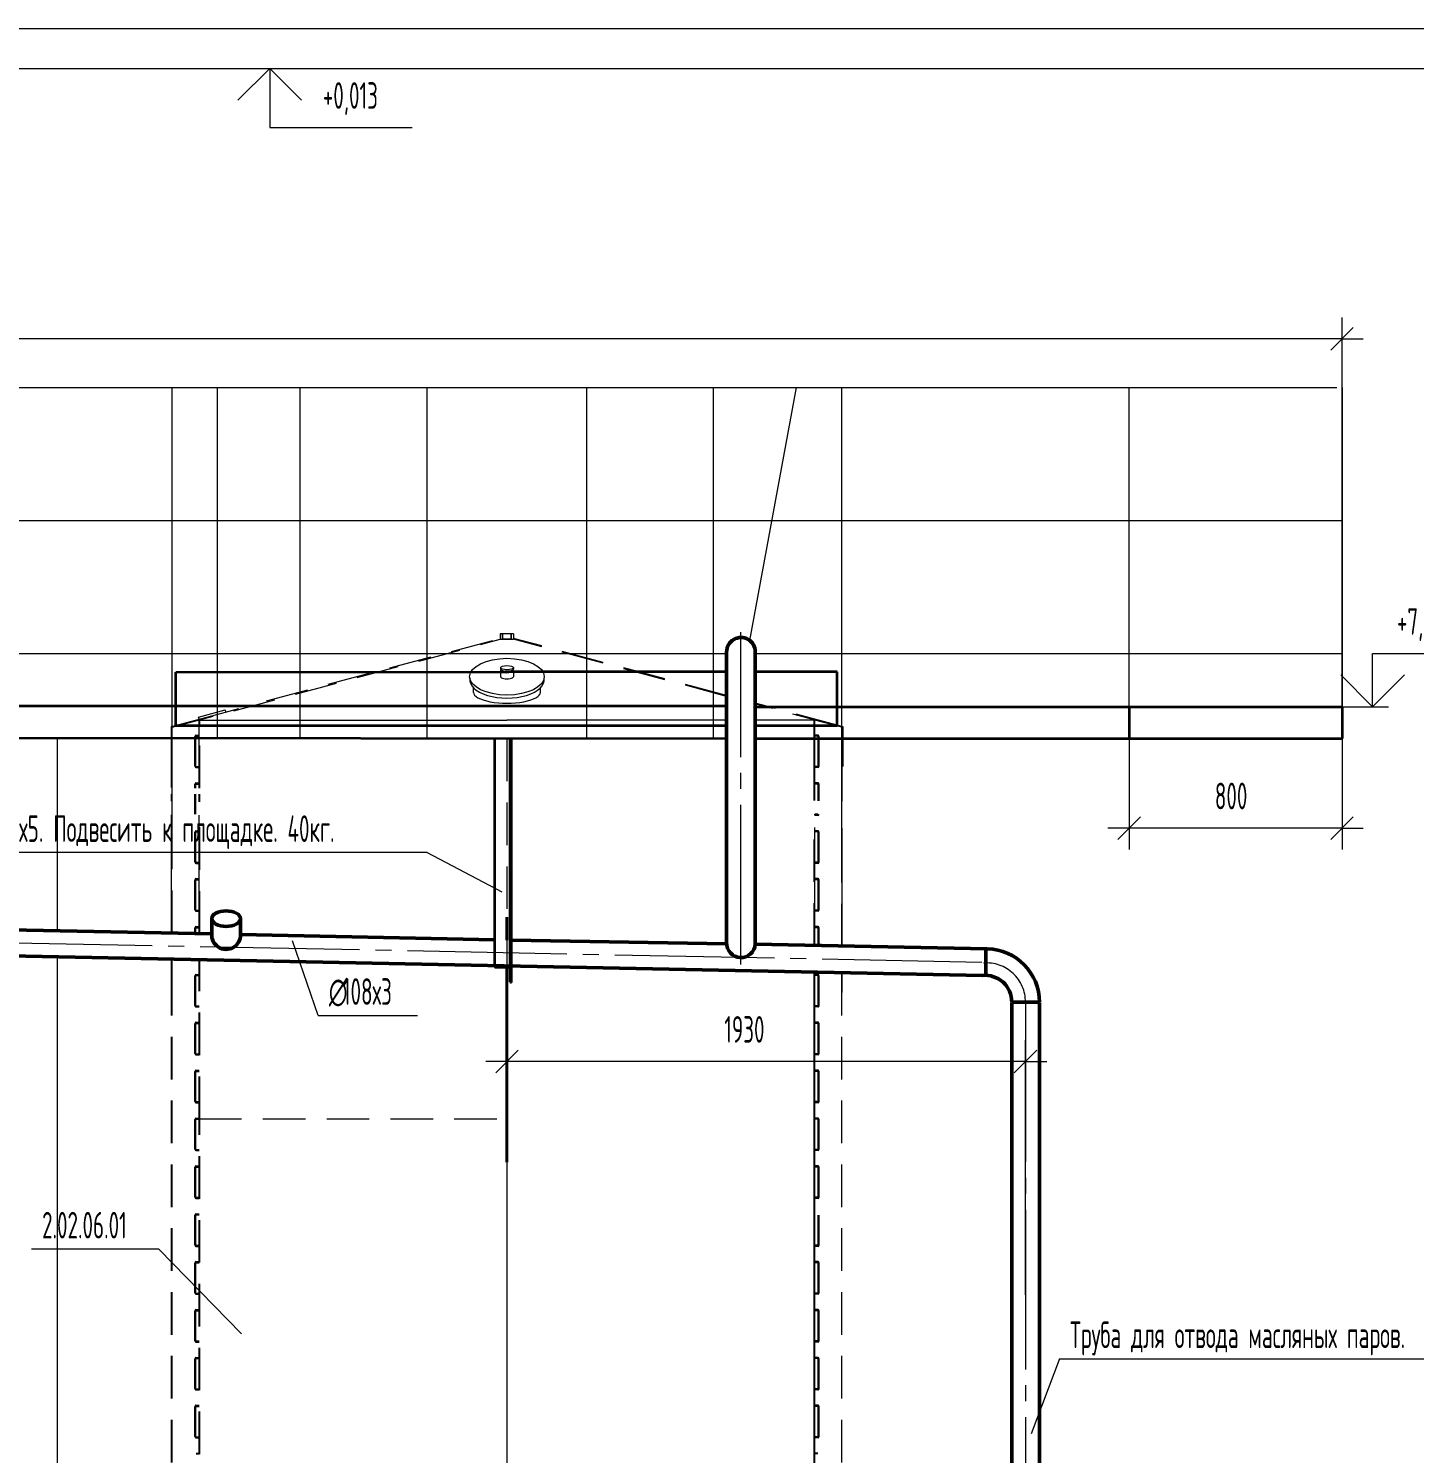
# Model space of a CAD drawing. Header units: millimetres. Extents: x -2281 to 5887, y 0 to 4166.
# Drawn here: x 2782.5 to 2912.8, y 289 to 422.9 of the extents above; entities that cross this region are included whole.
import ezdxf

# ---------------------------------------------------------------- set-up
doc = ezdxf.new("R2010")
doc.units = ezdxf.units.MM
for name, pattern in [('K5LT32777', [0]), ('K5LT32785', [0]), ('K5LT32786', [0]), ('K5LT32879', [0]), ('K5LT32882', [0]), ('K5LT_AXLED', [19.5, 15, -1.5, 1.5, -1.5]), ('K5LT_BASIC', [0]), ('K5LT_DASHED', [6, 4, -2]), ('K5LT_REINFORCED', [0]), ('K5LT_THIN', [0])]:
    doc.linetypes.add(name, pattern=pattern)
doc.layers.add('Системный слой', color=7, linetype='Continuous')
doc.styles.add('KDIMTEXTSTYLE', font='GOST_AU.SHX', dxfattribs={"width": 0.96, "oblique": 15, "height": 5})
doc.styles.add('KTEXTSTYLE', font='GOST_AU.SHX', dxfattribs={"width": 0.96, "height": 5})
doc.dimstyles.new('KDIMSTYLE (0.03)', dxfattribs={"dimtxt": 5, "dimasz": 1, "dimexe": 2, "dimexo": 0, "dimgap": 1, "dimtad": 1, "dimlfac": 40, "dimtxsty": 'KDIMTEXTSTYLE', "dimsah": 1, "dimcen": 0, "dimdle": 1, "dimadec": 0, "dimazin": 0, "dimtfac": 0.667, "dimtmove": 0, "dimatfit": 3, "dimfxl": 1, "dimtvp": 1, "dimtolj": 1, "dimtzin": 0, "dimarcsym": 0})

# ---------------------------------------------------------------- blocks, each defined once
blk = doc.blocks.new('U40')
at = {"layer": 'Системный слой', "color": 134, "linetype": 'K5LT_REINFORCED', "lineweight": 50, "true_color": 0x009696}
for centre, radius, start, end in [((2872.56, 331.39), 5, 0, 88.8439), ((2872.44, 331.39), 2.52, 0.1457, 95.0508)]:
    blk.add_arc(centre, radius, start, end, dxfattribs=at)
at = {"layer": 'Системный слой', "color": 30, "linetype": 'K5LT_AXLED', "lineweight": 13, "true_color": 0xff8000}
blk.add_arc((2872.58, 331.4), 3.67, 359.513, 94.5532, dxfattribs=at)
blk = doc.blocks.new('U69')
at = {"layer": 'Системный слой', "color": 7, "linetype": 'K5LT_THIN', "lineweight": 13}
for p, q in [((2625.99, 389.15), (2905.52, 389.15)), ((2796.02, 347.22), (2796.02, 389.15)), ((2800.27, 356.15), (2800.27, 389.15)), ((2808.07, 356.15), (2808.07, 389.15)), ((2820, 356.15), (2820, 389.15)), ((2835, 356.15), (2835, 389.15)), ((2846.93, 356.15), (2846.93, 389.15)), ((2850.32, 365.37), (2854.73, 389.15)), ((2858.98, 347.22), (2858.98, 389.15)), ((2886, 359.15), (2886, 389.15)), ((2906.01, 389.15), (2906.01, 355.1)), ((2626.85, 376.65), (2906.01, 376.65)), ((2626.85, 364.15), (2848.15, 364.15)), ((2850.85, 364.15), (2906.01, 364.15))]:
    blk.add_line(p, q, dxfattribs=at)
at = {"layer": 'Системный слой', "color": 5, "linetype": 'K5LT_BASIC', "lineweight": 35, "true_color": 0x0000ff}
for p, q in [((2763.35, 359.24), (2848.15, 359.24)), ((2850.85, 359.15), (2859.03, 359.15)), ((2859.03, 359.15), (2906.01, 359.15)), ((2906.01, 359.15), (2906.01, 356.15)), ((2763.35, 356.24), (2848.15, 356.15)), ((2850.85, 356.15), (2857.9, 356.15)), ((2857.9, 356.15), (2906.01, 356.15))]:
    blk.add_line(p, q, dxfattribs=at)
blk = doc.blocks.new('U463')
blk.add_wipeout([(2827.93, 333.23), (2827.93, 334.81), (2827.93, 334.81), (2826.35, 334.81), (2826.35, 334.81), (2826.35, 334.74), (2826.35, 334.74), (2826.37, 334.7), (2826.37, 334.7), (2826.41, 334.68), (2826.41, 334.68), (2827.63, 334.68), (2827.63, 334.68), (2827.71, 334.66), (2827.71, 334.66), (2827.75, 334.63), (2827.75, 334.63), (2827.79, 334.56), (2827.79, 334.56), (2827.8, 334.51), (2827.8, 334.51), (2827.8, 333.29), (2827.8, 333.29), (2827.82, 333.25), (2827.82, 333.25), (2827.86, 333.23), (2827.86, 333.23)])
at = {"layer": 'Системный слой'}
h = blk.add_hatch(dxfattribs=at)
h.set_pattern_fill('', angle=45, style=0, pattern_type=0)
h.set_pattern_definition([(45, (0, 0), (-1.767767, 1.767767), [])])
h.paths.add_polyline_path([(2827.93, 333.23), (2827.93, 334.81), (2826.35, 334.81), (2826.35, 334.74), (2826.37, 334.7), (2826.41, 334.68), (2827.63, 334.68), (2827.71, 334.66), (2827.75, 334.63), (2827.79, 334.56), (2827.8, 334.51), (2827.8, 333.29), (2827.82, 333.25), (2827.86, 333.23)])
at = {"layer": 'Системный слой', "color": 5, "linetype": 'K5LT_BASIC', "lineweight": 35, "true_color": 0x0000ff}
for p, q in [((2826.35, 334.81), (2827.93, 334.81)), ((2826.35, 334.81), (2826.35, 334.74)), ((2826.41, 334.68), (2827.63, 334.68)), ((2827.8, 333.29), (2827.8, 334.51)), ((2827.93, 333.23), (2827.93, 334.81)), ((2827.93, 333.23), (2827.86, 333.23))]:
    blk.add_line(p, q, dxfattribs=at)
for centre, radius, start, end in [((2826.41, 334.74), 0.0575, 180.0386, 270.0386), ((2827.63, 334.51), 0.175, 45.0386, 90.0386), ((2827.63, 334.51), 0.175, 0.0386, 45.0386), ((2827.86, 333.29), 0.0575, 180.0386, 270.0386)]:
    blk.add_arc(centre, radius, start, end, dxfattribs=at)
blk = doc.blocks.new('D6')
at = {"layer": 'Системный слой', "color": 7, "linetype": 'K5LT_THIN', "lineweight": 13, "transparency": 16777216}
for p, q in [((2827.5, 339.37), (2827.5, 323.8)), ((2828.56, 326.86), (2826.44, 324.74)), ((2875.19, 324.74), (2877.31, 326.86)), ((2876.25, 303.86), (2876.25, 327.8)), ((2827.5, 325.8), (2825.5, 325.8)), ((2876.25, 325.8), (2827.5, 325.8)), ((2876.25, 325.8), (2878.25, 325.8))]:
    blk.add_line(p, q, dxfattribs=at)
at = {"transparency": 16777216}
blk.add_wipeout([(2847.93, 326.8), (2847.93, 330.37), (2852.38, 330.37), (2852.38, 326.8)], dxfattribs=at).dxf.layer = 'Системный слой'
at = {"layer": 'Системный слой', "color": 7, "transparency": 16777216, "insert": (2847.93, 330.07), "char_height": 2.5, "attachment_point": 1, "style": 'KTEXTSTYLE'}
blk.add_mtext('\\H3.5;\\W0.965;\\Q15;\\Q0;\\W0.715;\\H2.50;1930', dxfattribs=at)
blk = doc.blocks.new('KDIMARROW_03')
at = {"layer": 'Системный слой', "color": 0, "linetype": 'K5LT_THIN', "lineweight": 13}
for p, q in [((-1.06, -1.06), (1.06, 1.06)), ((0, 0), (-1, 0)), ((0, 0), (2, 0))]:
    blk.add_line(p, q, dxfattribs=at)
blk = doc.blocks.new('U485')
at = {"layer": 'Системный слой', "color": 7, "linetype": 'K5LT_THIN', "lineweight": 13}
for q in [(2876.77, 290.8), (2920.66, 297.86)]:
    blk.add_line((2879.44, 297.86), q, dxfattribs=at)
at = {"layer": 'Системный слой', "color": 7, "insert": (2880.44, 301.36), "char_height": 2.5, "attachment_point": 1, "style": 'KTEXTSTYLE'}
blk.add_mtext('\\H3.5;\\W0.965;\\Q15;\\Q0;\\W0.715;\\H2.50;Труба для отвода масляных паров.', dxfattribs=at)
blk = doc.blocks.new('D31')
at = {"layer": 'Системный слой', "color": 7, "linetype": 'K5LT_THIN', "lineweight": 13, "transparency": 16777216}
for p, q in [((2626, 388.31), (2626, 395.72)), ((2906.01, 359.15), (2906.01, 395.72)), ((2627.06, 394.78), (2624.94, 392.66)), ((2904.95, 392.66), (2907.07, 394.78)), ((2626, 393.72), (2624, 393.72)), ((2906.01, 393.72), (2626, 393.72)), ((2906.01, 393.72), (2908.01, 393.72))]:
    blk.add_line(p, q, dxfattribs=at)
at = {"transparency": 16777216}
blk.add_wipeout([(2763.26, 394.72), (2763.26, 398.29), (2768.53, 398.29), (2768.53, 394.72)], dxfattribs=at).dxf.layer = 'Системный слой'
at = {"layer": 'Системный слой', "color": 7, "transparency": 16777216, "insert": (2763.26, 397.99), "char_height": 2.5, "attachment_point": 1, "style": 'KTEXTSTYLE'}
blk.add_mtext('\\H3.5;\\W0.965;\\Q15;\\Q0;\\W0.715;\\H2.50;11200', dxfattribs=at)
blk = doc.blocks.new('U521')
at = {"layer": 'Системный слой', "color": 7, "linetype": 'K5LT_THIN', "lineweight": 13}
for q in [(2782.79, 308.17), (2802.55, 300.21)]:
    blk.add_line((2794.78, 308.17), q, dxfattribs=at)
at = {"layer": 'Системный слой', "color": 7, "insert": (2783.79, 311.67), "char_height": 2.5, "attachment_point": 1, "style": 'KTEXTSTYLE'}
blk.add_mtext('\\H3.5;\\W0.965;\\Q15;\\Q0;\\W0.715;\\H2.50;2.02.06.01', dxfattribs=at)
blk = doc.blocks.new('U532')
at = {"layer": 'Системный слой', "color": 7, "linetype": 'K5LT_THIN', "lineweight": 13}
for p, q in [((2789.94, 419.15), (2807.19, 419.15)), ((2805.19, 419.15), (2802.19, 416.15)), ((2808.19, 416.15), (2805.19, 419.15)), ((2805.19, 419.15), (2805.19, 413.58)), ((2805.19, 413.58), (2818.6, 413.58))]:
    blk.add_line(p, q, dxfattribs=at)
at = {"layer": 'Системный слой', "color": 7, "insert": (2810.19, 417.85), "char_height": 2.5, "attachment_point": 1, "style": 'KTEXTSTYLE'}
blk.add_mtext('\\H3.5;\\W0.965;\\Q15;\\Q0;\\W0.715;\\H2.50;+0,013', dxfattribs=at)
blk = doc.blocks.new('D224')
at = {"layer": 'Системный слой', "color": 7, "linetype": 'K5LT_THIN', "lineweight": 13, "transparency": 16777216}
for p, q in [((2886, 356.15), (2886, 345.74)), ((2906.01, 356.15), (2906.01, 345.74)), ((2887.06, 348.8), (2884.94, 346.68)), ((2904.95, 346.68), (2907.07, 348.8)), ((2886, 347.74), (2884, 347.74)), ((2906.01, 347.74), (2886, 347.74)), ((2906.01, 347.74), (2908.01, 347.74))]:
    blk.add_line(p, q, dxfattribs=at)
at = {"transparency": 16777216}
blk.add_wipeout([(2894.05, 348.74), (2894.05, 352.31), (2897.8, 352.31), (2897.8, 348.74)], dxfattribs=at).dxf.layer = 'Системный слой'
at = {"layer": 'Системный слой', "color": 7, "transparency": 16777216, "insert": (2894.05, 352.01), "char_height": 2.5, "attachment_point": 1, "style": 'KTEXTSTYLE'}
blk.add_mtext('\\H3.5;\\W0.965;\\Q15;\\Q0;\\W0.715;\\H2.50;800', dxfattribs=at)
blk = doc.blocks.new('U671')
at = {"layer": 'Системный слой', "color": 7, "linetype": 'K5LT_THIN', "lineweight": 13}
for q in [(2770.24, 345.44), (2827.02, 341.76)]:
    blk.add_line((2820, 345.44), q, dxfattribs=at)
at = {"layer": 'Системный слой', "color": 7, "char_height": 2.5, "attachment_point": 1, "style": 'KTEXTSTYLE'}
for s, insert in [('\\H3.5;\\W0.965;\\Q15;\\Q0;\\W0.715;\\H2.50;Оп.7. ', (2771.24, 348.94)), ('\\H3.5;\\W0.965;\\Q15;\\Q0;\\W0.715;\\H2.50;{\\W0.750;\uf056}', (2777.46, 348.94)), ('\\H3.5;\\W0.965;\\Q15;\\Q0;\\W0.715;\\H2.50;63х5. Подвесить к площадке. 40кг.', (2779.58, 348.94))]:
    blk.add_mtext(s, dxfattribs=dict(at, insert=insert))
blk = doc.blocks.new('U674')
at = {"layer": 'Системный слой', "color": 7, "linetype": 'K5LT_THIN', "lineweight": 13}
for q in [(2807.33, 337.15), (2819.09, 330.13)]:
    blk.add_line((2809.75, 330.13), q, dxfattribs=at)
at = {"layer": 'Системный слой', "color": 7, "char_height": 2.5, "attachment_point": 1, "style": 'KTEXTSTYLE'}
for s, insert in [('\\H3.5;\\W0.965;\\Q15;\\Q0;\\W0.715;\\H2.50;∅', (2810.75, 333.63)), ('\\H3.5;\\W0.965;\\Q15;\\Q0;\\W0.715;\\H2.50;108х3', (2812.07, 333.63))]:
    blk.add_mtext(s, dxfattribs=dict(at, insert=insert))

msp = doc.modelspace()

# ---------------------------------------------------------------- linework, layer by layer
at = {"layer": 'Системный слой', "color": 7, "linetype": 'K5LT_THIN', "lineweight": 13}
for p, q in [((2577.24817, 422.89885), (2952.24817, 422.89885)), ((2577.24817, 419.14885), (2952.24817, 419.14885)), ((2828.12504, 365.9917), (2826.87129, 365.9917)), ((2908.88587, 359.14656), (2908.88587, 364.14656)), ((2908.88587, 364.14656), (2919.98574, 364.14656)), ((2826.89816, 362.8229), (2826.89816, 362.68771)), ((2826.89816, 362.53972), (2826.89816, 361.97252)), ((2828.09816, 362.8229), (2828.09816, 362.68771)), ((2828.09816, 362.53972), (2828.09816, 361.97252)), ((2905.88587, 362.14656), (2908.88587, 359.14656)), ((2908.88587, 359.14656), (2911.88587, 362.14656)), ((2824.34816, 360.4961), (2824.34816, 360.92692)), ((2830.64816, 360.4961), (2830.64816, 360.92814)), ((2857.14087, 359.14644), (2867.63587, 359.14644)), ((2906.00913, 359.14656), (2910.38587, 359.14656)), ((2785.23574, 338.10677), (2785.23574, 356.14616)), ((2785.23574, 190.13668), (2785.23574, 335.61277)), ((2827.49817, 334.75406), (2827.49817, 196.61965))]:
    msp.add_line(p, q, dxfattribs=at)
at = {"layer": 'Системный слой', "color": 7, "linetype": 'K5LT32786', "lineweight": 18}
for p, q in [((2826.87129, 365.9917), (2826.87129, 365.4917)), ((2827.12129, 365.4917), (2827.12129, 365.9917)), ((2827.87504, 365.9917), (2827.87504, 365.4917)), ((2828.12504, 365.9917), (2828.12504, 365.4917)), ((2826.87129, 365.4917), (2828.12504, 365.4917)), ((2827.87504, 365.4917), (2827.12129, 365.4917)), ((2801.04843, 358.65328), (2802.29896, 358.98852)), ((2796.00018, 357.29746), (2801.04843, 358.65328)), ((2798.49432, 358.18021), (2800.99458, 358.8533)), ((2798.49432, 358.18021), (2800.99458, 358.8533)), ((2798.54816, 357.98019), (2798.49432, 358.18021)), ((2798.54816, 357.98019), (2798.49432, 358.18021)), ((2798.54816, 357.90254), (2827.49816, 357.90254)), ((2798.54816, 351.49546), (2798.54816, 357.90254)), ((2800.99458, 358.8533), (2801.04843, 358.65328)), ((2800.99458, 358.8533), (2801.04843, 358.65328)), ((2826.96815, 357.90254), (2827.49816, 357.90254)), ((2848.14821, 357.90254), (2827.49816, 357.90254)), ((2856.44816, 357.90254), (2850.84769, 357.90254)), ((2856.37316, 350.32811), (2856.37316, 357.90254)), ((2858.97673, 357.22502), (2856.44816, 357.90254)), ((2856.44816, 350.32659), (2856.44816, 357.90254)), ((2795.96959, 357.28924), (2795.91959, 357.28924)), ((2795.91959, 357.28924), (2795.91959, 353.53924)), ((2795.96959, 357.22502), (2795.96959, 357.28924)), ((2796.01959, 357.22502), (2795.96959, 357.22502)), ((2795.96959, 351.54751), (2795.96959, 357.22502)), ((2796.01959, 357.22502), (2796.00018, 357.29746)), ((2796.01959, 351.54651), (2796.01959, 357.22502)), ((2858.99615, 357.29746), (2858.53892, 357.42026)), ((2858.99615, 357.29746), (2858.95419, 357.3087)), ((2858.97673, 357.22502), (2858.99615, 357.29746)), ((2858.97673, 357.22502), (2858.99615, 357.29746)), ((2858.97673, 357.22502), (2859.02673, 357.22502)), ((2858.97673, 357.22502), (2859.02673, 357.22502)), ((2858.97673, 350.27555), (2858.97673, 357.22502)), ((2858.97673, 350.27555), (2858.97673, 357.22502)), ((2859.02673, 357.28924), (2859.07673, 357.28924)), ((2859.02673, 357.22502), (2859.02673, 357.28924)), ((2859.02673, 357.28924), (2859.07673, 357.28924)), ((2859.02673, 357.22502), (2859.02673, 357.28924)), ((2859.02673, 350.27454), (2859.02673, 357.22502)), ((2859.02673, 350.27454), (2859.02673, 357.22502)), ((2859.07673, 357.28924), (2859.07673, 353.53924)), ((2859.07673, 357.28924), (2859.07673, 353.53924)), ((2795.96959, 350.25868), (2795.96959, 350.94045)), ((2796.01959, 350.25768), (2796.01959, 350.94045)), ((2798.54816, 350.20682), (2798.54816, 350.94045)), ((2798.62316, 350.20531), (2798.62316, 350.94045)), ((2795.96959, 337.8734), (2795.96959, 348.9938)), ((2798.54816, 337.81879), (2798.54816, 348.94252)), ((2856.44816, 348.95858), (2856.44816, 349.04224)), ((2856.44816, 336.68249), (2856.44816, 347.791)), ((2858.97673, 342.82452), (2858.97673, 347.74071)), ((2859.02673, 342.82452), (2859.02673, 347.73971)), ((2859.02673, 336.63524), (2859.02673, 347.73971)), ((2795.96959, 332.29846), (2795.96959, 335.39501)), ((2796.01959, 332.29846), (2796.01959, 335.39403)), ((2856.37316, 320.40254), (2856.37316, 334.20153)), ((2856.44816, 320.40254), (2856.44816, 334.20005)), ((2858.97673, 332.29846), (2858.97673, 334.15009)), ((2859.02673, 332.29846), (2859.02673, 334.1491)), ((2856.37316, 282.90254), (2856.37316, 320.40254)), ((2856.44816, 282.90254), (2856.44816, 320.40254))]:
    msp.add_line(p, q, dxfattribs=at)
at = {"layer": 'Системный слой', "color": 1, "linetype": 'K5LT32882', "lineweight": 18, "true_color": 0xff0000}
for p, q in [((2827.08703, 365.89985), (2826.99517, 365.9917)), ((2827.12129, 365.86559), (2827.08703, 365.89985))]:
    msp.add_line(p, q, dxfattribs=at)
at = {"layer": 'Системный слой', "color": 3, "linetype": 'K5LT32879', "lineweight": 9, "true_color": 0x00ff00}
for p, q in [((2827.08703, 365.4917), (2827.08703, 365.9917)), ((2827.9093, 365.48996), (2827.91141, 365.98996))]:
    msp.add_line(p, q, dxfattribs=at)
at = {"layer": 'Системный слой', "color": 30, "linetype": 'K5LT_AXLED', "lineweight": 13, "true_color": 0xff8000}
for p, q in [((2849.49816, 334.92206), (2849.49816, 366.14701)), ((2872.13298, 335.11818), (2762.64068, 337.31044)), ((2876.25718, 331.36894), (2876.24834, 204.61358))]:
    msp.add_line(p, q, dxfattribs=at)
at = {"layer": 'Системный слой', "color": 7, "linetype": 'K5LT_DASHED', "lineweight": 13}
for p, q in [((2796.01959, 357.22502), (2826.87129, 365.4917)), ((2804.89896, 359.71536), (2826.87129, 365.57028)), ((2848.14821, 360.20434), (2828.12504, 365.56935)), ((2848.14821, 360.1267), (2828.12504, 365.4917)), ((2804.89896, 359.71536), (2810.51411, 361.21162)), ((2858.24914, 357.42026), (2850.8478, 359.40337)), ((2858.53892, 357.42026), (2850.84781, 359.48101)), ((2798.62316, 351.49395), (2798.62316, 357.90254)), ((2827.49816, 356.14363), (2827.49816, 339.36606)), ((2796.01959, 337.87234), (2796.01959, 348.99281)), ((2798.62316, 337.8172), (2798.62316, 348.94103)), ((2856.37316, 336.68386), (2856.37316, 347.79249)), ((2858.97673, 336.63616), (2858.97673, 347.74071)), ((2798.54816, 320.40254), (2798.54816, 335.34406)), ((2798.62316, 320.40254), (2798.62316, 335.34258)), ((2795.96959, 216.12522), (2795.96959, 332.84846)), ((2796.01959, 216.12522), (2796.01959, 332.84846)), ((2858.97673, 216.12522), (2858.97673, 332.84846)), ((2798.54816, 282.90254), (2798.54816, 320.40254)), ((2798.54816, 320.40254), (2827.49816, 320.40254)), ((2798.62316, 282.90254), (2798.62316, 320.40254))]:
    msp.add_line(p, q, dxfattribs=at)
at = {"layer": 'Системный слой', "color": 134, "linetype": 'K5LT_REINFORCED', "lineweight": 50, "true_color": 0x009696}
for p, q in [((2848.14821, 336.76983), (2848.14821, 364.29362)), ((2850.84614, 336.83081), (2850.84816, 364.30506)), ((2620.18445, 338.92847), (2872.22004, 333.89164)), ((2799.74542, 337.80519), (2799.74542, 339.23145)), ((2802.4417, 337.74563), (2802.4417, 339.23145)), ((2763.34616, 338.55388), (2799.74428, 337.79088)), ((2802.44212, 337.73401), (2826.3503, 337.22994)), ((2827.92525, 337.19772), (2848.14816, 336.86813)), ((2850.84614, 336.83081), (2872.65806, 336.39371)), ((2872.50735, 333.77991), (2872.50753, 336.37802)), ((2874.95718, 331.31378), (2874.94834, 210.13812)), ((2874.95718, 331.39213), (2877.55718, 331.39213)), ((2877.55718, 331.31638), (2877.54834, 210.13812))]:
    msp.add_line(p, q, dxfattribs=at)
at = {"layer": 'Системный слой', "color": 5, "linetype": 'K5LT_BASIC', "lineweight": 35, "true_color": 0x0000ff}
for p, q in [((2796.37598, 362.39839), (2827.33043, 362.42026)), ((2796.37598, 357.39839), (2796.37598, 362.39839)), ((2848.14821, 362.42026), (2827.33043, 362.42026)), ((2858.53892, 362.42026), (2850.84802, 362.42026)), ((2858.53892, 357.42026), (2858.53892, 362.42026)), ((2885.99883, 359.1465), (2885.99817, 356.14616)), ((2796.37598, 357.39839), (2827.49816, 357.39839)), ((2827.49816, 357.39839), (2848.14821, 357.39839)), ((2850.84766, 357.39839), (2858.53893, 357.39839)), ((2826.3503, 334.73961), (2826.3503, 356.14617)), ((2827.80046, 334.36599), (2827.80046, 356.14616)), ((2827.92525, 334.80817), (2827.92525, 356.14617))]:
    msp.add_line(p, q, dxfattribs=at)
at = {"layer": 'Системный слой', "color": 7, "linetype": 'K5LT32777', "lineweight": 25}
for p, q in [((2798.17316, 354.87046), (2798.17316, 356.35858)), ((2798.22316, 353.55858), (2798.22316, 356.35858)), ((2798.27316, 356.45858), (2798.54816, 356.45858)), ((2798.27316, 356.40858), (2798.54816, 356.40858)), ((2856.72316, 356.45858), (2856.44816, 356.45858)), ((2856.72316, 356.40858), (2856.44816, 356.40858)), ((2856.77316, 353.55858), (2856.77316, 356.35858)), ((2856.82316, 354.87046), (2856.82316, 356.35858)), ((2798.17316, 353.55858), (2798.17316, 354.87046)), ((2856.82316, 353.55858), (2856.82316, 354.87046)), ((2798.27316, 353.50858), (2798.54816, 353.50858)), ((2798.27316, 353.45858), (2798.54816, 353.45858)), ((2856.72316, 353.50858), (2856.44816, 353.50858)), ((2856.72316, 353.45858), (2856.44816, 353.45858)), ((2798.17316, 351.50303), (2798.17316, 351.85858)), ((2798.17316, 350.37046), (2798.17316, 350.94045)), ((2798.22316, 351.50202), (2798.22316, 351.85858)), ((2798.22316, 349.05858), (2798.22316, 350.94045)), ((2798.27316, 351.95858), (2798.54816, 351.95858)), ((2798.27316, 351.90858), (2798.54816, 351.90858)), ((2856.72316, 351.95858), (2856.44816, 351.95858)), ((2856.72316, 351.90858), (2856.44816, 351.90858)), ((2856.77316, 350.32003), (2856.77316, 351.85858)), ((2856.82316, 350.37046), (2856.82316, 351.85858)), ((2798.17316, 349.05858), (2798.17316, 350.37046)), ((2856.82316, 350.31902), (2856.82316, 350.37046)), ((2856.72316, 349.00858), (2856.44816, 349.00858)), ((2856.72316, 348.95858), (2856.44816, 348.95858)), ((2798.17316, 345.87046), (2798.17316, 347.35858)), ((2798.22316, 344.55858), (2798.22316, 347.35858)), ((2798.27316, 347.45858), (2798.54816, 347.45858)), ((2798.27316, 347.40858), (2798.54816, 347.40858)), ((2856.72316, 347.45858), (2856.44816, 347.45858)), ((2856.72316, 347.40858), (2856.44816, 347.40858)), ((2856.77316, 344.55858), (2856.77316, 347.35858)), ((2856.82316, 345.87046), (2856.82316, 347.35858)), ((2798.17316, 344.55858), (2798.17316, 345.87046)), ((2856.82316, 344.55858), (2856.82316, 345.87046)), ((2798.27316, 344.50858), (2798.54816, 344.50858)), ((2798.27316, 344.45858), (2798.54816, 344.45858)), ((2856.72316, 344.50858), (2856.44816, 344.50858)), ((2856.72316, 344.45858), (2856.44816, 344.45858)), ((2798.27316, 342.95858), (2798.54816, 342.95858)), ((2798.27316, 342.90858), (2798.54816, 342.90858)), ((2856.72316, 342.95858), (2856.44816, 342.95858)), ((2856.72316, 342.90858), (2856.44816, 342.90858)), ((2798.17316, 341.37046), (2798.17316, 342.85858)), ((2798.22316, 340.05858), (2798.22316, 342.85858)), ((2856.77316, 340.05858), (2856.77316, 342.85858)), ((2856.82316, 341.37046), (2856.82316, 342.85858)), ((2798.17316, 340.05858), (2798.17316, 341.37046)), ((2856.82316, 340.05858), (2856.82316, 341.37046)), ((2798.27316, 340.00858), (2798.54816, 340.00858)), ((2798.27316, 339.95858), (2798.54816, 339.95858)), ((2856.72316, 340.00858), (2856.44816, 340.00858)), ((2856.72316, 339.95858), (2856.44816, 339.95858)), ((2798.17316, 337.82673), (2798.17316, 338.35858)), ((2798.22316, 337.82567), (2798.22316, 338.35858)), ((2798.27316, 338.45858), (2798.54816, 338.45858)), ((2798.27316, 338.40858), (2798.54816, 338.40858)), ((2856.72316, 338.45858), (2856.44816, 338.45858)), ((2856.72316, 338.40858), (2856.44816, 338.40858)), ((2856.77316, 336.67653), (2856.77316, 338.35858)), ((2856.82316, 336.87046), (2856.82316, 338.35858)), ((2856.82316, 336.67562), (2856.82316, 336.87046)), ((2798.17316, 332.37046), (2798.17316, 333.85858)), ((2798.22316, 331.05858), (2798.22316, 333.85858)), ((2798.27316, 333.95858), (2798.54816, 333.95858)), ((2798.27316, 333.90858), (2798.54816, 333.90858)), ((2856.72316, 333.95858), (2856.44816, 333.95858)), ((2856.72316, 333.90858), (2856.44816, 333.90858)), ((2856.77316, 331.05858), (2856.77316, 333.85858)), ((2856.82316, 332.37046), (2856.82316, 333.85858)), ((2798.17316, 331.05858), (2798.17316, 332.37046)), ((2856.82316, 331.05858), (2856.82316, 332.37046)), ((2798.27316, 331.00858), (2798.54816, 331.00858)), ((2798.27316, 330.95858), (2798.54816, 330.95858)), ((2856.72316, 331.00858), (2856.44816, 331.00858)), ((2856.72316, 330.95858), (2856.44816, 330.95858)), ((2798.17316, 327.87046), (2798.17316, 329.35858)), ((2798.22316, 326.55858), (2798.22316, 329.35858)), ((2798.27316, 329.45858), (2798.54816, 329.45858)), ((2798.27316, 329.40858), (2798.54816, 329.40858)), ((2856.72316, 329.45858), (2856.44816, 329.45858)), ((2856.72316, 329.40858), (2856.44816, 329.40858)), ((2856.77316, 326.55858), (2856.77316, 329.35858)), ((2856.82316, 327.87046), (2856.82316, 329.35858)), ((2798.17316, 326.55858), (2798.17316, 327.87046)), ((2856.82316, 326.55858), (2856.82316, 327.87046)), ((2798.27316, 326.50858), (2798.54816, 326.50858)), ((2798.27316, 326.45858), (2798.54816, 326.45858)), ((2856.72316, 326.50858), (2856.44816, 326.50858)), ((2856.72316, 326.45858), (2856.44816, 326.45858)), ((2798.17316, 323.37046), (2798.17316, 324.85858)), ((2798.22316, 322.05858), (2798.22316, 324.85858)), ((2798.27316, 324.95858), (2798.54816, 324.95858)), ((2798.27316, 324.90858), (2798.54816, 324.90858)), ((2856.72316, 324.95858), (2856.44816, 324.95858)), ((2856.72316, 324.90858), (2856.44816, 324.90858)), ((2856.77316, 322.05858), (2856.77316, 324.85858)), ((2856.82316, 323.37046), (2856.82316, 324.85858)), ((2798.17316, 322.05858), (2798.17316, 323.37046)), ((2856.82316, 322.05858), (2856.82316, 323.37046)), ((2798.27316, 322.00858), (2798.54816, 322.00858)), ((2798.27316, 321.95858), (2798.54816, 321.95858)), ((2856.72316, 322.00858), (2856.44816, 322.00858)), ((2856.72316, 321.95858), (2856.44816, 321.95858)), ((2798.17316, 318.87046), (2798.17316, 320.35858)), ((2798.22316, 317.55858), (2798.22316, 320.35858)), ((2798.27316, 320.45858), (2798.54816, 320.45858)), ((2798.27316, 320.40858), (2798.54816, 320.40858)), ((2856.72316, 320.45858), (2856.44816, 320.45858)), ((2856.72316, 320.40858), (2856.44816, 320.40858)), ((2856.77316, 317.55858), (2856.77316, 320.35858)), ((2856.82316, 318.87046), (2856.82316, 320.35858)), ((2798.17316, 317.55858), (2798.17316, 318.87046)), ((2856.82316, 317.55858), (2856.82316, 318.87046)), ((2798.27316, 317.50858), (2798.54816, 317.50858)), ((2798.27316, 317.45858), (2798.54816, 317.45858)), ((2856.72316, 317.50858), (2856.44816, 317.50858)), ((2856.72316, 317.45858), (2856.44816, 317.45858)), ((2798.17316, 314.37046), (2798.17316, 315.85858)), ((2798.22316, 313.05858), (2798.22316, 315.85858)), ((2798.27316, 315.95858), (2798.54816, 315.95858)), ((2798.27316, 315.90858), (2798.54816, 315.90858)), ((2856.72316, 315.95858), (2856.44816, 315.95858)), ((2856.72316, 315.90858), (2856.44816, 315.90858)), ((2856.77316, 313.05858), (2856.77316, 315.85858)), ((2856.82316, 314.37046), (2856.82316, 315.85858)), ((2798.17316, 313.05858), (2798.17316, 314.37046)), ((2856.82316, 313.05858), (2856.82316, 314.37046)), ((2798.27316, 313.00858), (2798.54816, 313.00858)), ((2798.27316, 312.95858), (2798.54816, 312.95858)), ((2856.72316, 313.00858), (2856.44816, 313.00858)), ((2856.72316, 312.95858), (2856.44816, 312.95858)), ((2798.17316, 309.87046), (2798.17316, 311.35858)), ((2798.22316, 308.55858), (2798.22316, 311.35858)), ((2798.27316, 311.45858), (2798.54816, 311.45858)), ((2798.27316, 311.40858), (2798.54816, 311.40858)), ((2856.77316, 308.55858), (2856.77316, 311.35858)), ((2856.82316, 309.87046), (2856.82316, 311.35858)), ((2798.17316, 308.55858), (2798.17316, 309.87046)), ((2856.82316, 308.55858), (2856.82316, 309.87046)), ((2798.27316, 308.50858), (2798.54816, 308.50858)), ((2798.27316, 308.45858), (2798.54816, 308.45858)), ((2856.72316, 308.50858), (2856.44816, 308.50858)), ((2856.72316, 308.45858), (2856.44816, 308.45858)), ((2798.17316, 305.37046), (2798.17316, 306.85858)), ((2798.22316, 304.05858), (2798.22316, 306.85858)), ((2798.27316, 306.95858), (2798.54816, 306.95858)), ((2798.27316, 306.90858), (2798.54816, 306.90858)), ((2856.72316, 306.95858), (2856.44816, 306.95858)), ((2856.72316, 306.90858), (2856.44816, 306.90858)), ((2856.77316, 304.05858), (2856.77316, 306.85858)), ((2856.82316, 305.37046), (2856.82316, 306.85858)), ((2798.17316, 304.05858), (2798.17316, 305.37046)), ((2856.82316, 304.05858), (2856.82316, 305.37046)), ((2798.27316, 304.00858), (2798.54816, 304.00858)), ((2798.27316, 303.95858), (2798.54816, 303.95858)), ((2856.72316, 304.00858), (2856.44816, 304.00858)), ((2856.72316, 303.95858), (2856.44816, 303.95858)), ((2798.17316, 300.87046), (2798.17316, 302.35858)), ((2798.22316, 299.55858), (2798.22316, 302.35858)), ((2798.27316, 302.45858), (2798.54816, 302.45858)), ((2798.27316, 302.40858), (2798.54816, 302.40858)), ((2856.72316, 302.45858), (2856.44816, 302.45858)), ((2856.72316, 302.40858), (2856.44816, 302.40858)), ((2856.77316, 299.55858), (2856.77316, 302.35858)), ((2856.82316, 300.87046), (2856.82316, 302.35858)), ((2798.17316, 299.55858), (2798.17316, 300.87046)), ((2856.82316, 299.55858), (2856.82316, 300.87046)), ((2798.27316, 299.50858), (2798.54816, 299.50858)), ((2798.27316, 299.45858), (2798.54816, 299.45858)), ((2856.72316, 299.50858), (2856.44816, 299.50858)), ((2856.72316, 299.45858), (2856.44816, 299.45858)), ((2798.17316, 296.37046), (2798.17316, 297.85858)), ((2798.22316, 295.05858), (2798.22316, 297.85858)), ((2798.27316, 297.95858), (2798.54816, 297.95858)), ((2798.27316, 297.90858), (2798.54816, 297.90858)), ((2856.72316, 297.95858), (2856.44816, 297.95858)), ((2856.72316, 297.90858), (2856.44816, 297.90858)), ((2856.77316, 295.05858), (2856.77316, 297.85858)), ((2856.82316, 296.37046), (2856.82316, 297.85858)), ((2798.17316, 295.05858), (2798.17316, 296.37046)), ((2856.82316, 295.05858), (2856.82316, 296.37046)), ((2798.27316, 295.00858), (2798.54816, 295.00858)), ((2798.27316, 294.95858), (2798.54816, 294.95858)), ((2856.72316, 295.00858), (2856.44816, 295.00858)), ((2856.72316, 294.95858), (2856.44816, 294.95858)), ((2798.17316, 291.87046), (2798.17316, 293.35858)), ((2798.22316, 290.55858), (2798.22316, 293.35858)), ((2798.27316, 293.45858), (2798.54816, 293.45858)), ((2798.27316, 293.40858), (2798.54816, 293.40858)), ((2856.72316, 293.45858), (2856.44816, 293.45858)), ((2856.72316, 293.40858), (2856.44816, 293.40858)), ((2856.77316, 290.55858), (2856.77316, 293.35858)), ((2856.82316, 291.87046), (2856.82316, 293.35858)), ((2798.17316, 290.55858), (2798.17316, 291.87046)), ((2856.82316, 290.55858), (2856.82316, 291.87046)), ((2798.27316, 290.50858), (2798.54816, 290.50858)), ((2798.27316, 290.45858), (2798.54816, 290.45858)), ((2856.72316, 290.50858), (2856.44816, 290.50858)), ((2856.72316, 290.45858), (2856.44816, 290.45858)), ((2798.27316, 288.95858), (2798.54816, 288.95858)), ((2856.72316, 288.95858), (2856.44816, 288.95858))]:
    msp.add_line(p, q, dxfattribs=at)
at = {"layer": 'Системный слой', "color": 7, "linetype": 'K5LT32785', "lineweight": 40}
for p, q in [((2827.49816, 337.20575), (2827.49816, 339.37486)), ((2827.49816, 316.33729), (2827.49816, 334.77206))]:
    msp.add_line(p, q, dxfattribs=at)
at = {"layer": 'Системный слой', "color": 134, "linetype": 'K5LT_REINFORCED', "lineweight": 50, "true_color": 0x009696}
for centre, radius, start, end in [((2849.49816, 364.30506), 1.35, 0, 180.4857951), ((2801.0917, 337.6913), 1.35109, 175.1644864, 2.3046633), ((2849.49816, 336.92247), 1.35109, 177.6953367, 356.1099506)]:
    msp.add_arc(centre, radius, start, end, dxfattribs=at)
at = {"layer": 'Системный слой', "color": 7, "linetype": 'K5LT32777', "lineweight": 25}
for centre, radius, start, end in [((2798.27316, 356.35858), 0.1, 90, 180), ((2798.27316, 356.35858), 0.05, 90, 180), ((2856.72316, 356.35858), 0.1, 0, 90), ((2856.72316, 356.35858), 0.05, 0, 90), ((2798.27316, 353.55858), 0.1, 180, 270), ((2798.27316, 353.55858), 0.05, 180, 270), ((2856.72316, 353.55858), 0.05, 270, 0), ((2856.72316, 353.55858), 0.1, 270, 0), ((2798.27316, 351.85858), 0.1, 90, 180), ((2798.27316, 351.85858), 0.05, 90, 180), ((2856.72316, 351.85858), 0.1, 0, 90), ((2856.72316, 351.85858), 0.05, 0, 90), ((2856.72316, 349.05858), 0.05, 270, 0), ((2856.72316, 349.05858), 0.1, 270, 0), ((2798.27316, 347.35858), 0.1, 90, 180), ((2798.27316, 347.35858), 0.05, 90, 180), ((2856.72316, 347.35858), 0.1, 0, 90), ((2856.72316, 347.35858), 0.05, 0, 90), ((2798.27316, 344.55858), 0.1, 180, 270), ((2798.27316, 344.55858), 0.05, 180, 270), ((2856.72316, 344.55858), 0.05, 270, 0), ((2856.72316, 344.55858), 0.1, 270, 0), ((2798.27316, 342.85858), 0.1, 90, 180), ((2798.27316, 342.85858), 0.05, 90, 180), ((2856.72316, 342.85858), 0.1, 0, 90), ((2856.72316, 342.85858), 0.05, 0, 90), ((2798.27316, 340.05858), 0.1, 180, 270), ((2798.27316, 340.05858), 0.05, 180, 270), ((2856.72316, 340.05858), 0.05, 270, 0), ((2856.72316, 340.05858), 0.1, 270, 0), ((2798.27316, 338.35858), 0.1, 90, 180), ((2798.27316, 338.35858), 0.05, 90, 180), ((2856.72316, 338.35858), 0.1, 0, 90), ((2856.72316, 338.35858), 0.05, 0, 90), ((2798.27316, 333.85858), 0.1, 90, 180), ((2798.27316, 333.85858), 0.05, 90, 180), ((2856.72316, 333.85858), 0.1, 0, 90), ((2856.72316, 333.85858), 0.05, 0, 90), ((2798.27316, 331.05858), 0.1, 180, 270), ((2798.27316, 331.05858), 0.05, 180, 270), ((2856.72316, 331.05858), 0.05, 270, 0), ((2856.72316, 331.05858), 0.1, 270, 0), ((2798.27316, 329.35858), 0.1, 90, 180), ((2798.27316, 329.35858), 0.05, 90, 180), ((2856.72316, 329.35858), 0.1, 0, 90), ((2856.72316, 329.35858), 0.05, 0, 90), ((2798.27316, 326.55858), 0.1, 180, 270), ((2798.27316, 326.55858), 0.05, 180, 270), ((2856.72316, 326.55858), 0.05, 270, 0), ((2856.72316, 326.55858), 0.1, 270, 0), ((2798.27316, 324.85858), 0.1, 90, 180), ((2798.27316, 324.85858), 0.05, 90, 180), ((2856.72316, 324.85858), 0.1, 0, 90), ((2856.72316, 324.85858), 0.05, 0, 90), ((2798.27316, 322.05858), 0.1, 180, 270), ((2798.27316, 322.05858), 0.05, 180, 270), ((2856.72316, 322.05858), 0.05, 270, 0), ((2856.72316, 322.05858), 0.1, 270, 0), ((2798.27316, 320.35858), 0.1, 90, 180), ((2798.27316, 320.35858), 0.05, 90, 180), ((2856.72316, 320.35858), 0.1, 0, 90), ((2856.72316, 320.35858), 0.05, 0, 90), ((2798.27316, 317.55858), 0.1, 180, 270), ((2798.27316, 317.55858), 0.05, 180, 270), ((2856.72316, 317.55858), 0.05, 270, 0), ((2856.72316, 317.55858), 0.1, 270, 0), ((2798.27316, 315.85858), 0.1, 90, 180), ((2798.27316, 315.85858), 0.05, 90, 180), ((2856.72316, 315.85858), 0.1, 0, 90), ((2856.72316, 315.85858), 0.05, 0, 90), ((2798.27316, 313.05858), 0.1, 180, 270), ((2798.27316, 313.05858), 0.05, 180, 270), ((2856.72316, 313.05858), 0.05, 270, 0), ((2856.72316, 313.05858), 0.1, 270, 0), ((2798.27316, 311.35858), 0.1, 90, 180), ((2798.27316, 311.35858), 0.05, 90, 180), ((2798.27316, 308.55858), 0.1, 180, 270), ((2798.27316, 308.55858), 0.05, 180, 270), ((2856.72316, 308.55858), 0.05, 270, 0), ((2856.72316, 308.55858), 0.1, 270, 0), ((2798.27316, 306.85858), 0.1, 90, 180), ((2798.27316, 306.85858), 0.05, 90, 180), ((2856.72316, 306.85858), 0.1, 0, 90), ((2856.72316, 306.85858), 0.05, 0, 90), ((2798.27316, 304.05858), 0.1, 180, 270), ((2798.27316, 304.05858), 0.05, 180, 270), ((2856.72316, 304.05858), 0.05, 270, 0), ((2856.72316, 304.05858), 0.1, 270, 0), ((2798.27316, 302.35858), 0.1, 90, 180), ((2798.27316, 302.35858), 0.05, 90, 180), ((2856.72316, 302.35858), 0.1, 0, 90), ((2856.72316, 302.35858), 0.05, 0, 90), ((2798.27316, 299.55858), 0.1, 180, 270), ((2798.27316, 299.55858), 0.05, 180, 270), ((2856.72316, 299.55858), 0.05, 270, 0), ((2856.72316, 299.55858), 0.1, 270, 0), ((2798.27316, 297.85858), 0.1, 90, 180), ((2798.27316, 297.85858), 0.05, 90, 180), ((2856.72316, 297.85858), 0.1, 0, 90), ((2856.72316, 297.85858), 0.05, 0, 90), ((2798.27316, 295.05858), 0.1, 180, 270), ((2798.27316, 295.05858), 0.05, 180, 270), ((2856.72316, 295.05858), 0.05, 270, 0), ((2856.72316, 295.05858), 0.1, 270, 0), ((2798.27316, 293.35858), 0.1, 90, 180), ((2798.27316, 293.35858), 0.05, 90, 180), ((2856.72316, 293.35858), 0.1, 0, 90), ((2856.72316, 293.35858), 0.05, 0, 90), ((2798.27316, 290.55858), 0.1, 180, 270), ((2798.27316, 290.55858), 0.05, 180, 270), ((2856.72316, 290.55858), 0.05, 270, 0), ((2856.72316, 290.55858), 0.1, 270, 0)]:
    msp.add_arc(centre, radius, start, end, dxfattribs=at)
at = {"layer": 'Системный слой', "color": 7, "linetype": 'K5LT_THIN', "lineweight": 13}
for centre, major_axis, ratio in [((2827.49816, 361.97252), (-3.50685, 0), 0.493182028), ((2827.49816, 362.8229), (-0.6, 0), 0.326542197)]:
    msp.add_ellipse(centre, major_axis=major_axis, ratio=ratio, dxfattribs=at)
for centre, major_axis, ratio, start_param, end_param in [((2827.49816, 361.68727), (-3.50685, 0), 0.493182028, 6.200626066, 9.507337202), ((2827.49816, 362.53972), (-0.6, 0), 0.326542197, 5.8959171, 9.812046168), ((2827.49816, 362.68771), (-0.6, 0), 0.326542197, 0, 3.141592654), ((2827.49816, 361.97252), (-0.6, 0), 0.326542197, 0, 3.141592654), ((2827.49816, 362.50433), (-0.175, 0), 0.202196644, 0.117718057, 3.023874596), ((2827.49816, 360.4961), (-3.15, 0), 0.320360961, 0, 3.141592654)]:
    msp.add_ellipse(centre, major_axis=major_axis, ratio=ratio, start_param=start_param, end_param=end_param, dxfattribs=at)
at = {"layer": 'Системный слой', "color": 134, "linetype": 'K5LT_REINFORCED', "lineweight": 50, "true_color": 0x009696}
msp.add_ellipse((2801.0917, 339.23145), major_axis=(1.35, 0), ratio=0.537037037, dxfattribs=at)

# ---------------------------------------------------------------- block references
at = {"layer": 'Системный слой'}
for name in ['U532', 'U69', 'U671', 'U674', 'U40', 'U521', 'U485']:
    msp.add_blockref(name, (0, 0), dxfattribs=at)

# ---------------------------------------------------------------- texts
at = {"layer": 'Системный слой', "color": 7, "insert": (2911.17272, 368.41385), "char_height": 2.5, "attachment_point": 1, "style": 'KTEXTSTYLE'}
msp.add_mtext('\\H3.5;\\W0.965;\\Q15;\\Q0;\\W0.715;\\H2.50;+7,600', dxfattribs=at)

# ---------------------------------------------------------------- next in the draw order: block references
msp.add_blockref('U463', (0, 0))

# ---------------------------------------------------------------- next in the draw order: dimensions: what is measured, and where the dimension line sits
at = {"layer": 'Системный слой', "color": 7}
for base, p1, p2, picture, middle in [((2906.00913, 393.72091), (2625.99817, 388.31426), (2906.00913, 359.14656), 'D31', (2766.00365, 393.72091)), ((2906.00913, 347.73971), (2885.99817, 356.14616), (2906.00913, 356.14616), 'D224', (2896.00365, 347.73971))]:
    dim = msp.add_linear_dim(base=base, p1=p1, p2=p2, dimstyle='KDIMSTYLE (0.03)', override={"dimexo": 0, "dimpost": '\\H2.5;\\W0.715;\\Q0;<>', "dimblk1": 'KDIMARROW_03', "dimblk2": 'KDIMARROW_03', "dimse1": 0, "dimse2": 0, "dimclrt": 7, "dimtolj": 1}, dxfattribs=at)
    dim.commit()
    dim.dimension.update_dxf_attribs({"geometry": picture, "text_midpoint": middle, "dimtype": 160})

# ---------------------------------------------------------------- next in the draw order: dimensions: what is measured, and where the dimension line sits
dim = msp.add_linear_dim(base=(2876.24834, 325.80123), p1=(2827.49816, 339.36606), p2=(2876.24834, 303.86374), text='\\H2.5;\\W0.715;\\Q0;\\H2.5;\\W0.715;\\Q0;\\Q0;\\W0.527;1930', dimstyle='KDIMSTYLE (0.03)', override={"dimexo": 0, "dimblk1": 'KDIMARROW_03', "dimblk2": 'KDIMARROW_03', "dimse1": 0, "dimse2": 0, "dimclrt": 7, "dimtolj": 1}, dxfattribs=at)
dim.commit()
dim.dimension.update_dxf_attribs({"geometry": 'D6', "text_midpoint": (2850.24834, 325.80123), "dimtype": 160})

doc.saveas('drawing.dxf')
